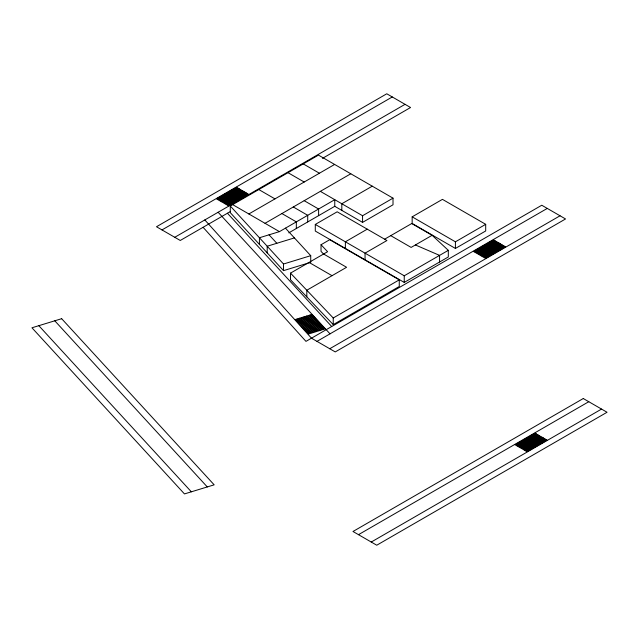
<?xml version="1.0" encoding="UTF-8"?>
<svg xmlns="http://www.w3.org/2000/svg" width="639" height="639" viewBox="0 0 639 639"><rect width="100%" height="100%" fill="white"/><g stroke="black" fill="none" stroke-linecap="round" stroke-linejoin="round"><path stroke-width="0.96" d="M161.994 229.92L392.282 96.96M174.759 237.293L405.046 104.333M309.795 262.605L283.516 270.64L230.28 212.651L230.28 206.014L318.454 155.109L393.017 198.154L393.017 204.792L362.569 222.372L334.764 206.317L288.804 232.86M230.032 211.741L180.262 240.472L156.491 226.741L386.779 93.781L410.558 107.512L322.455 158.376M248.851 213.969L334.628 164.447M265.017 223.307L350.795 173.776M259.418 244.394L259.418 237.756L279.435 231.63L334.764 199.688L334.764 206.317M372.265 186.173L341.817 203.753L341.817 210.391M384.622 239.186L411.732 223.53L432.116 235.304L448.314 250.336L448.314 256.966L404.239 282.414L315.291 231.062L315.291 224.433L337.176 211.797L386.93 240.528L365.053 253.156L365.053 259.793M320.347 191.357L362.569 215.734L393.017 198.154M321.026 244.737L329.724 239.713L399.263 279.858L399.263 286.496L333.238 324.612L290.505 279.754L290.505 273.125L327.591 251.71L321.026 244.737L321.026 251.367L323.653 254.162M367.257 229.161L345.372 241.798L345.372 248.435M412.163 216.837L442.444 199.36L485.696 224.329L485.696 230.967L455.415 248.443L412.163 223.474L412.163 216.837L455.415 241.814L485.696 224.329M432.116 235.304L411.133 247.421L390.741 235.655M315.291 224.433L404.239 275.784L448.314 250.336M333.238 324.612L333.238 317.974L399.263 279.858M316.984 341.37L547.272 208.418M329.748 348.742L560.044 215.782M358.487 534.667L588.783 401.707M371.251 542.04L601.547 409.08M294.411 237.908L267.198 246.231L267.198 252.868M230.28 206.014L283.516 264.011L310.73 255.68L310.73 262.317M415.398 244.953L439.568 255.384L439.568 262.022M303.229 163.896L319.404 173.233M288.005 172.69L304.18 182.027M304.188 200.686L318.613 209.017L318.613 215.647M293.293 206.98L307.71 215.303L307.71 221.941M258.795 189.551L274.962 198.889M281.903 213.554L296.328 221.877L296.328 228.514M323.606 254.01L346.586 267.286L306.816 290.242L306.816 296.879M232.676 204.632L279.435 231.63M309.044 262.413L332.032 275.689M290.505 273.125L333.238 317.974M227.436 213.234L331.705 326.513M218.115 212.26L330.02 333.846M285.457 228.155L310.73 255.68M269.043 234.809L276.831 243.283M54.778 320.794L207.292 486.934M38.827 325.674L191.341 491.814M204.815 219.936L311.481 338.191L335.251 351.921L565.547 218.961L541.768 205.239L305.969 341.37L203.082 227.3M455.415 241.814L455.415 248.443M404.239 275.784L404.239 282.414M362.569 215.734L362.569 222.372M283.516 264.011L283.516 270.64M236.526 187.323L216.501 198.881L217.396 199.4L237.42 187.834L236.526 187.323M237.9 188.114L217.875 199.68L218.77 200.191L238.794 188.633L237.9 188.114M239.282 188.912L219.257 200.47L220.151 200.989L240.176 189.424L239.282 188.912M240.655 189.703L220.631 201.269L221.525 201.78L241.55 190.222L240.655 189.703M242.029 190.502L222.005 202.06L222.899 202.579L242.924 191.013L242.029 190.502M243.411 191.293L223.386 202.859L224.281 203.37L244.306 191.812L243.411 191.293M244.785 192.091L224.76 203.649L225.655 204.168L245.68 192.603L244.785 192.091M246.159 192.882L226.134 204.448L227.029 204.959L247.053 193.401L246.159 192.882M247.541 193.681L227.508 205.239L228.403 205.758L248.435 194.192L247.541 193.681M493.627 239.952L473.603 251.51L474.497 252.03L494.522 240.464L493.627 239.952M495.001 240.743L474.977 252.309L475.871 252.82L495.896 241.262L495.001 240.743M496.383 241.542L476.351 253.1L477.245 253.619L497.278 242.053L496.383 241.542M497.757 242.333L477.732 253.899L478.627 254.41L498.652 242.852L497.757 242.333M499.131 243.132L479.106 254.689L480.001 255.209L500.025 243.643L499.131 243.132M500.505 243.922L480.48 255.488L481.375 255.999L501.399 244.441L500.505 243.922M501.887 244.721L481.862 256.279L482.757 256.798L502.781 245.232L501.887 244.721M503.26 245.512L483.236 257.078L484.13 257.589L504.155 246.031L503.26 245.512M504.634 246.311L484.61 257.868L485.504 258.388L505.529 246.822L504.634 246.311M583.271 398.528L352.984 531.488L376.754 545.219L607.05 412.259L583.271 398.528M535.131 433.242L515.106 444.808L516 445.319L536.025 433.761L535.131 433.242M536.504 434.041L516.48 445.599L517.374 446.118L537.399 434.552L536.504 434.041M537.886 434.832L517.862 446.397L518.756 446.909L538.781 435.351L537.886 434.832M539.26 435.63L519.235 447.188L520.13 447.707L540.155 436.141L539.26 435.63M540.634 436.421L520.609 447.987L521.504 448.498L541.529 436.94L540.634 436.421M542.016 437.22L521.991 448.778L522.886 449.297L542.91 437.731L542.016 437.22M543.39 438.011L523.365 449.576L524.26 450.088L544.284 438.53L543.39 438.011M544.763 438.809L524.739 450.367L525.633 450.886L545.658 439.32L544.763 438.809M546.145 439.6L526.113 451.166L527.007 451.677L547.04 440.119L546.145 439.6M61.663 318.693L31.95 327.783L184.463 493.923L214.169 484.833L61.663 318.693M296.352 319.22L295.234 319.564L308.525 334.005L309.643 333.662L296.352 319.22M298.07 318.693L296.951 319.037L310.242 333.478L311.361 333.135L298.07 318.693M299.787 318.166L298.669 318.51L311.96 332.951L313.078 332.607L299.787 318.166M301.504 317.639L300.394 317.982L313.677 332.424L314.795 332.08L301.504 317.639M303.229 317.112L302.111 317.455L315.394 331.897L316.513 331.553L303.229 317.112M304.947 316.585L303.829 316.928L317.12 331.369L318.238 331.026L304.947 316.585M306.664 316.057L305.546 316.401L318.837 330.842L319.955 330.499L306.664 316.057M308.381 315.53L307.263 315.874L320.554 330.315L321.673 329.972L308.381 315.53M310.099 315.003L308.98 315.346L322.272 329.788L323.39 329.444L310.099 315.003M311.824 314.476L310.706 314.819L323.989 329.261L325.107 328.917L311.824 314.476"/></g></svg>
